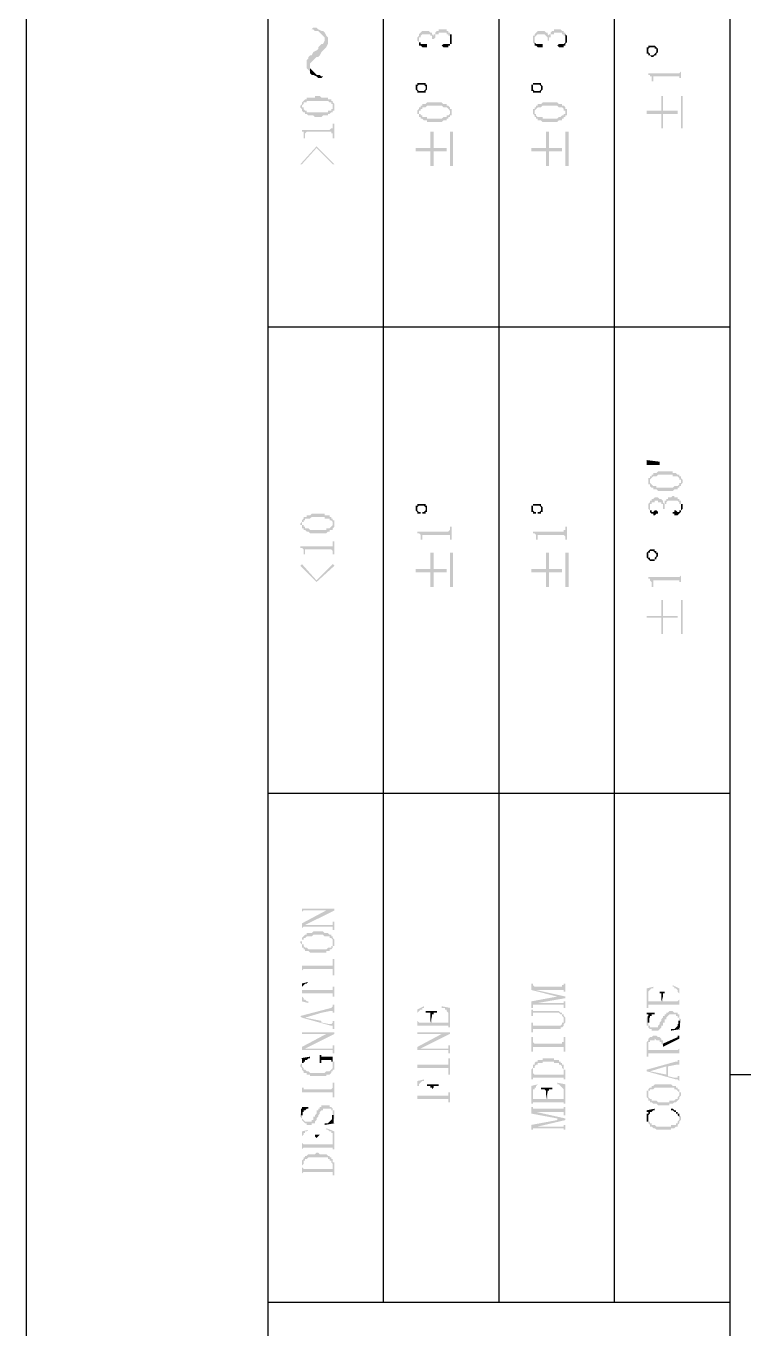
# Model space of a CAD drawing. Header units: millimetres. Extents: x 7018 to 13530, y 4187 to 5692.
# Drawn here: x 7018 to 7037.92, y 5168.21 to 5204.39 of the extents above; entities that cross this region are included whole.
import ezdxf

# ---------------------------------------------------------------- set-up
doc = ezdxf.new("R2010")
doc.units = ezdxf.units.MM

msp = doc.modelspace()

# ---------------------------------------------------------------- hatches: boundary and pattern name
at = {"transparency": 33554559}
for points in [[(7025.927, 5204.297), (7025.972, 5204.297), (7026.017, 5204.252), (7026.107, 5204.252), (7026.152, 5204.207), (7026.197, 5204.162), (7026.197, 5204.162), (7026.243, 5204.117), (7026.288, 5204.071), (7026.288, 5203.755), (7026.288, 5203.755), (7026.333, 5203.801), (7026.378, 5203.891), (7026.378, 5204.071), (7026.333, 5204.117), (7026.288, 5204.207), (7026.288, 5204.207), (7026.243, 5204.252), (7026.197, 5204.252), (7026.107, 5204.297), (7026.062, 5204.342), (7025.972, 5204.342)], [(7028.86, 5204.026), (7028.86, 5203.981), (7028.86, 5203.981), (7028.905, 5203.936), (7028.905, 5203.891), (7028.905, 5204.026), (7028.905, 5204.071), (7028.95, 5204.071), (7028.95, 5204.117), (7028.95, 5204.117), (7028.996, 5204.162), (7029.221, 5204.162), (7029.221, 5204.117), (7029.266, 5204.117), (7029.266, 5204.071), (7029.266, 5204.026), (7029.312, 5204.026), (7029.312, 5203.981), (7029.312, 5204.026), (7029.357, 5204.071), (7029.357, 5204.117), (7029.357, 5204.162), (7029.447, 5204.162), (7029.447, 5204.207), (7029.673, 5204.207), (7029.673, 5204.162), (7029.718, 5204.162), (7029.718, 5204.117), (7029.763, 5204.117), (7029.763, 5204.071), (7029.763, 5204.026), (7029.763, 5204.207), (7029.718, 5204.207), (7029.718, 5204.252), (7029.673, 5204.252), (7029.673, 5204.297), (7029.447, 5204.297), (7029.447, 5204.252), (7029.402, 5204.252), (7029.357, 5204.207), (7029.357, 5204.162), (7029.312, 5204.162), (7029.312, 5204.117), (7029.312, 5204.117), (7029.266, 5204.162), (7029.266, 5204.207), (7029.221, 5204.207), (7029.176, 5204.252), (7028.996, 5204.252), (7028.95, 5204.207), (7028.95, 5204.207), (7028.905, 5204.162), (7028.905, 5204.117), (7028.905, 5204.117), (7028.86, 5204.071), (7028.86, 5204.071)], [(7032.065, 5204.026), (7032.065, 5203.981), (7032.065, 5203.936), (7032.11, 5203.891), (7032.11, 5204.026), (7032.11, 5204.071), (7032.11, 5204.071), (7032.155, 5204.117), (7032.155, 5204.117), (7032.2, 5204.162), (7032.381, 5204.162), (7032.426, 5204.117), (7032.426, 5204.117), (7032.471, 5204.071), (7032.471, 5204.026), (7032.471, 5203.981), (7032.516, 5203.981), (7032.516, 5204.071), (7032.561, 5204.071), (7032.561, 5204.117), (7032.561, 5204.162), (7032.651, 5204.162), (7032.651, 5204.207), (7032.877, 5204.207), (7032.877, 5204.162), (7032.922, 5204.162), (7032.922, 5204.117), (7032.967, 5204.117), (7032.967, 5204.071), (7032.967, 5204.026), (7032.967, 5204.207), (7032.922, 5204.207), (7032.922, 5204.252), (7032.877, 5204.252), (7032.832, 5204.297), (7032.651, 5204.297), (7032.651, 5204.252), (7032.606, 5204.252), (7032.561, 5204.207), (7032.561, 5204.162), (7032.516, 5204.162), (7032.516, 5204.117), (7032.516, 5204.117), (7032.471, 5204.162), (7032.471, 5204.207), (7032.426, 5204.207), (7032.381, 5204.252), (7032.2, 5204.252), (7032.155, 5204.207), (7032.155, 5204.207), (7032.11, 5204.162), (7032.11, 5204.117), (7032.065, 5204.117), (7032.065, 5204.071), (7032.065, 5204.071)], [(7025.791, 5203.304), (7025.791, 5203.214), (7025.836, 5203.169), (7025.881, 5203.124), (7025.881, 5203.349), (7025.927, 5203.394), (7025.972, 5203.44), (7026.017, 5203.485), (7026.062, 5203.53), (7026.107, 5203.53), (7026.152, 5203.575), (7026.197, 5203.665), (7026.197, 5203.665), (7026.243, 5203.71), (7026.288, 5203.755), (7026.288, 5204.026), (7026.288, 5203.981), (7026.243, 5203.891), (7026.197, 5203.891), (7026.152, 5203.846), (7026.107, 5203.801), (7026.107, 5203.755), (7026.062, 5203.71), (7025.972, 5203.665), (7025.972, 5203.665), (7025.927, 5203.575), (7025.881, 5203.575), (7025.836, 5203.53), (7025.836, 5203.485), (7025.791, 5203.44), (7025.791, 5203.394)], [(7028.905, 5203.891), (7028.905, 5203.846), (7028.95, 5203.846), (7028.996, 5203.801), (7029.131, 5203.801), (7029.131, 5203.846), (7029.131, 5203.891), (7028.95, 5203.891), (7028.95, 5203.936), (7028.905, 5203.936), (7028.905, 5204.026)], [(7029.537, 5203.846), (7029.537, 5203.846), (7029.582, 5203.801), (7029.718, 5203.801), (7029.718, 5203.846), (7029.763, 5203.846), (7029.763, 5203.891), (7029.808, 5203.891), (7029.808, 5203.981), (7029.808, 5204.026), (7029.808, 5204.071), (7029.808, 5204.162), (7029.763, 5204.162), (7029.763, 5203.981), (7029.763, 5203.936), (7029.763, 5203.891), (7029.582, 5203.891)], [(7032.11, 5203.891), (7032.11, 5203.846), (7032.155, 5203.846), (7032.2, 5203.801), (7032.335, 5203.801), (7032.335, 5203.846), (7032.335, 5203.891), (7032.155, 5203.891), (7032.11, 5203.936), (7032.11, 5204.026)], [(7032.742, 5203.846), (7032.742, 5203.846), (7032.787, 5203.801), (7032.922, 5203.801), (7032.922, 5203.846), (7032.967, 5203.846), (7032.967, 5203.891), (7032.967, 5203.891), (7033.012, 5203.936), (7033.012, 5203.981), (7033.012, 5204.026), (7033.012, 5204.071), (7033.012, 5204.117), (7032.967, 5204.162), (7032.967, 5203.981), (7032.967, 5203.936), (7032.967, 5203.936), (7032.922, 5203.891), (7032.787, 5203.891)], [(7035.224, 5203.71), (7035.224, 5203.665), (7035.224, 5203.62), (7035.269, 5203.62), (7035.269, 5203.71), (7035.269, 5203.755), (7035.269, 5203.755), (7035.314, 5203.801), (7035.449, 5203.801), (7035.449, 5203.755), (7035.495, 5203.755), (7035.495, 5203.575), (7035.495, 5203.62), (7035.495, 5203.62), (7035.54, 5203.665), (7035.54, 5203.71), (7035.54, 5203.755), (7035.495, 5203.801), (7035.495, 5203.801), (7035.449, 5203.846), (7035.269, 5203.846), (7035.269, 5203.801), (7035.224, 5203.801), (7035.224, 5203.755), (7035.224, 5203.755)], [(7035.269, 5203.62), (7035.269, 5203.575), (7035.314, 5203.575), (7035.359, 5203.53), (7035.404, 5203.53), (7035.449, 5203.575), (7035.495, 5203.575), (7035.495, 5203.71), (7035.495, 5203.665), (7035.495, 5203.665), (7035.449, 5203.62), (7035.449, 5203.62), (7035.404, 5203.575), (7035.314, 5203.575), (7035.314, 5203.62), (7035.314, 5203.62), (7035.269, 5203.665), (7035.269, 5203.71), (7035.269, 5203.71)], [(7025.881, 5203.124), (7025.881, 5203.078), (7025.927, 5203.033), (7025.972, 5203.033), (7026.062, 5202.988), (7026.107, 5202.943), (7026.197, 5202.943), (7026.243, 5202.988), (7026.197, 5202.988), (7026.152, 5203.033), (7026.062, 5203.033), (7026.017, 5203.078), (7025.972, 5203.124), (7025.972, 5203.124), (7025.927, 5203.169), (7025.881, 5203.214), (7025.881, 5203.259)], [(7035.269, 5203.078), (7035.269, 5203.033), (7035.314, 5203.033), (7035.314, 5202.988), (7035.359, 5202.988), (7035.359, 5202.898), (7035.359, 5202.853), (7035.404, 5202.853), (7035.404, 5202.943), (7035.404, 5202.988), (7036.126, 5202.988), (7036.126, 5202.943), (7036.172, 5202.943), (7036.172, 5202.898), (7036.172, 5202.853), (7036.172, 5203.214), (7036.172, 5203.169), (7036.172, 5203.124), (7036.126, 5203.078), (7036.081, 5203.078)], [(7028.815, 5202.672), (7028.815, 5202.627), (7028.815, 5202.627), (7028.86, 5202.582), (7028.86, 5202.717), (7028.86, 5202.717), (7028.905, 5202.763), (7029.041, 5202.763), (7029.086, 5202.717), (7029.086, 5202.582), (7029.086, 5202.582), (7029.131, 5202.627), (7029.131, 5202.672), (7029.131, 5202.717), (7029.131, 5202.763), (7029.086, 5202.763), (7029.086, 5202.808), (7028.86, 5202.808), (7028.86, 5202.763), (7028.815, 5202.763), (7028.815, 5202.717), (7028.815, 5202.717)], [(7028.86, 5202.582), (7028.86, 5202.537), (7029.086, 5202.537), (7029.086, 5202.672), (7029.086, 5202.627), (7029.086, 5202.627), (7029.041, 5202.582), (7028.905, 5202.582), (7028.86, 5202.627), (7028.86, 5202.672), (7028.86, 5202.672)], [(7032.019, 5202.672), (7032.019, 5202.627), (7032.019, 5202.582), (7032.065, 5202.582), (7032.065, 5202.717), (7032.065, 5202.763), (7032.245, 5202.763), (7032.29, 5202.717), (7032.29, 5202.582), (7032.29, 5202.582), (7032.335, 5202.627), (7032.335, 5202.672), (7032.335, 5202.717), (7032.335, 5202.717), (7032.29, 5202.763), (7032.29, 5202.808), (7032.065, 5202.808), (7032.065, 5202.763), (7032.019, 5202.763), (7032.019, 5202.717), (7032.019, 5202.717)], [(7032.065, 5202.582), (7032.065, 5202.537), (7032.29, 5202.537), (7032.29, 5202.672), (7032.29, 5202.627), (7032.29, 5202.627), (7032.245, 5202.582), (7032.11, 5202.582), (7032.065, 5202.627), (7032.065, 5202.672), (7032.065, 5202.672)], [(7025.611, 5202.176), (7025.611, 5202.131), (7025.611, 5202.131), (7025.656, 5202.086), (7025.656, 5202.04), (7025.656, 5202.176), (7025.656, 5202.176), (7025.701, 5202.221), (7025.701, 5202.266), (7025.791, 5202.266), (7025.791, 5202.311), (7026.378, 5202.311), (7026.423, 5202.266), (7026.468, 5202.266), (7026.468, 5202.221), (7026.513, 5202.221), (7026.513, 5202.176), (7026.513, 5202.311), (7026.468, 5202.311), (7026.468, 5202.356), (7026.378, 5202.356), (7026.378, 5202.401), (7026.197, 5202.401), (7026.152, 5202.447), (7026.017, 5202.447), (7026.017, 5202.401), (7025.791, 5202.401), (7025.791, 5202.356), (7025.746, 5202.356), (7025.701, 5202.311), (7025.701, 5202.311), (7025.656, 5202.266), (7025.656, 5202.221), (7025.656, 5202.221)], [(7025.656, 5202.04), (7025.701, 5201.995), (7025.746, 5201.995), (7025.746, 5201.95), (7025.791, 5201.95), (7025.836, 5201.905), (7025.972, 5201.905), (7026.017, 5201.86), (7026.197, 5201.86), (7026.243, 5201.905), (7026.378, 5201.905), (7026.378, 5201.95), (7026.423, 5201.95), (7026.468, 5201.995), (7026.513, 5201.995), (7026.513, 5202.04), (7026.558, 5202.04), (7026.558, 5202.086), (7026.558, 5202.176), (7026.558, 5202.221), (7026.558, 5202.221), (7026.513, 5202.266), (7026.513, 5202.131), (7026.513, 5202.086), (7026.468, 5202.086), (7026.468, 5202.04), (7026.378, 5202.04), (7026.378, 5201.995), (7025.791, 5201.995), (7025.791, 5202.04), (7025.746, 5202.04), (7025.701, 5202.086), (7025.701, 5202.131), (7025.656, 5202.131), (7025.656, 5202.176)], [(7028.86, 5201.995), (7028.86, 5201.95), (7028.905, 5201.95), (7028.905, 5201.905), (7028.905, 5201.86), (7028.905, 5201.995), (7028.905, 5202.04), (7028.95, 5202.04), (7028.95, 5202.086), (7028.996, 5202.086), (7028.996, 5202.131), (7029.086, 5202.131), (7029.131, 5202.176), (7029.537, 5202.176), (7029.582, 5202.131), (7029.673, 5202.131), (7029.718, 5202.086), (7029.718, 5202.086), (7029.763, 5202.04), (7029.763, 5201.995), (7029.763, 5202.131), (7029.763, 5202.131), (7029.718, 5202.176), (7029.673, 5202.176), (7029.673, 5202.221), (7029.582, 5202.221), (7029.537, 5202.266), (7029.131, 5202.266), (7029.086, 5202.221), (7028.996, 5202.221), (7028.996, 5202.176), (7028.95, 5202.176), (7028.95, 5202.131), (7028.905, 5202.131), (7028.905, 5202.086), (7028.905, 5202.086), (7028.86, 5202.04), (7028.86, 5202.04)], [(7028.905, 5201.86), (7028.95, 5201.86), (7028.95, 5201.815), (7028.996, 5201.815), (7029.041, 5201.77), (7029.131, 5201.77), (7029.131, 5201.725), (7029.537, 5201.725), (7029.582, 5201.77), (7029.673, 5201.77), (7029.673, 5201.815), (7029.718, 5201.815), (7029.718, 5201.86), (7029.763, 5201.86), (7029.763, 5201.905), (7029.808, 5201.905), (7029.808, 5201.95), (7029.808, 5201.995), (7029.808, 5202.04), (7029.808, 5202.086), (7029.763, 5202.086), (7029.763, 5202.131), (7029.763, 5201.995), (7029.763, 5201.95), (7029.763, 5201.95), (7029.718, 5201.905), (7029.673, 5201.905), (7029.673, 5201.86), (7029.582, 5201.86), (7029.537, 5201.815), (7029.131, 5201.815), (7029.131, 5201.86), (7028.996, 5201.86), (7028.996, 5201.905), (7028.95, 5201.905), (7028.95, 5201.95), (7028.905, 5201.95), (7028.905, 5201.995), (7028.905, 5201.995)], [(7032.065, 5201.995), (7032.065, 5201.95), (7032.065, 5201.95), (7032.11, 5201.905), (7032.11, 5201.86), (7032.11, 5201.995), (7032.11, 5202.04), (7032.11, 5202.04), (7032.155, 5202.086), (7032.155, 5202.086), (7032.2, 5202.131), (7032.29, 5202.131), (7032.335, 5202.176), (7032.742, 5202.176), (7032.787, 5202.131), (7032.877, 5202.131), (7032.922, 5202.086), (7032.922, 5202.04), (7032.967, 5202.04), (7032.967, 5201.995), (7032.967, 5202.131), (7032.967, 5202.131), (7032.922, 5202.176), (7032.877, 5202.176), (7032.877, 5202.221), (7032.787, 5202.221), (7032.742, 5202.266), (7032.335, 5202.266), (7032.29, 5202.221), (7032.2, 5202.221), (7032.2, 5202.176), (7032.155, 5202.176), (7032.155, 5202.131), (7032.11, 5202.131), (7032.11, 5202.086), (7032.065, 5202.086), (7032.065, 5202.04), (7032.065, 5202.04)], [(7032.11, 5201.86), (7032.155, 5201.86), (7032.155, 5201.815), (7032.2, 5201.815), (7032.2, 5201.77), (7032.29, 5201.77), (7032.335, 5201.725), (7032.742, 5201.725), (7032.787, 5201.77), (7032.877, 5201.77), (7032.877, 5201.815), (7032.922, 5201.815), (7032.922, 5201.86), (7032.967, 5201.86), (7032.967, 5201.905), (7033.012, 5201.905), (7033.012, 5201.95), (7033.012, 5201.995), (7033.012, 5202.04), (7033.012, 5202.086), (7032.967, 5202.086), (7032.967, 5202.131), (7032.967, 5201.995), (7032.967, 5201.95), (7032.922, 5201.95), (7032.922, 5201.905), (7032.877, 5201.905), (7032.832, 5201.86), (7032.787, 5201.86), (7032.742, 5201.815), (7032.335, 5201.815), (7032.335, 5201.86), (7032.2, 5201.86), (7032.155, 5201.905), (7032.155, 5201.95), (7032.11, 5201.95), (7032.11, 5201.995), (7032.11, 5201.995)], [(7035.224, 5202.04), (7035.224, 5201.95), (7035.63, 5201.95), (7035.63, 5201.544), (7035.675, 5201.544), (7035.675, 5201.95), (7036.081, 5201.95), (7036.081, 5202.04), (7035.675, 5202.04), (7035.675, 5202.447), (7035.63, 5202.447), (7035.63, 5202.04)], [(7036.217, 5201.544), (7036.217, 5202.447), (7036.172, 5202.447), (7036.172, 5201.544)], [(7025.611, 5201.499), (7025.656, 5201.499), (7025.656, 5201.454), (7025.701, 5201.454), (7025.701, 5201.409), (7025.701, 5201.273), (7025.746, 5201.273), (7025.746, 5201.409), (7025.746, 5201.409), (7025.791, 5201.454), (7026.468, 5201.454), (7026.468, 5201.409), (7026.513, 5201.409), (7026.513, 5201.273), (7026.558, 5201.273), (7026.558, 5201.679), (7026.513, 5201.679), (7026.513, 5201.589), (7026.513, 5201.544), (7026.468, 5201.544), (7026.423, 5201.499)], [(7028.815, 5201.002), (7028.815, 5200.912), (7029.221, 5200.912), (7029.221, 5200.506), (7029.312, 5200.506), (7029.312, 5200.912), (7029.673, 5200.912), (7029.673, 5201.002), (7029.312, 5201.002), (7029.312, 5201.454), (7029.221, 5201.454), (7029.221, 5201.002)], [(7029.853, 5200.506), (7029.853, 5201.454), (7029.763, 5201.454), (7029.763, 5200.506)], [(7032.019, 5201.002), (7032.019, 5200.912), (7032.426, 5200.912), (7032.426, 5200.506), (7032.516, 5200.506), (7032.516, 5200.912), (7032.877, 5200.912), (7032.877, 5201.002), (7032.516, 5201.002), (7032.516, 5201.454), (7032.426, 5201.454), (7032.426, 5201.002)], [(7033.057, 5200.506), (7033.057, 5201.454), (7032.967, 5201.454), (7032.967, 5200.506)], [(7025.611, 5200.551), (7025.656, 5200.551), (7026.062, 5201.002), (7026.513, 5200.551), (7026.558, 5200.551), (7026.062, 5201.048)], [(7035.224, 5192.337), (7035.585, 5192.292), (7035.585, 5192.202), (7035.224, 5192.202)], [(7035.269, 5191.75), (7035.269, 5191.705), (7035.269, 5191.66), (7035.314, 5191.66), (7035.314, 5191.615), (7035.314, 5191.75), (7035.314, 5191.795), (7035.314, 5191.795), (7035.359, 5191.841), (7035.359, 5191.841), (7035.404, 5191.886), (7035.495, 5191.886), (7035.54, 5191.931), (7035.946, 5191.931), (7035.946, 5191.886), (7036.081, 5191.886), (7036.126, 5191.841), (7036.126, 5191.795), (7036.172, 5191.795), (7036.172, 5191.75), (7036.172, 5191.886), (7036.126, 5191.886), (7036.126, 5191.931), (7036.081, 5191.931), (7036.036, 5191.976), (7035.946, 5191.976), (7035.946, 5192.021), (7035.54, 5192.021), (7035.495, 5191.976), (7035.404, 5191.976), (7035.404, 5191.931), (7035.359, 5191.931), (7035.359, 5191.886), (7035.314, 5191.886), (7035.314, 5191.841), (7035.269, 5191.841), (7035.269, 5191.795), (7035.269, 5191.795)], [(7035.314, 5191.615), (7035.314, 5191.615), (7035.359, 5191.57), (7035.404, 5191.57), (7035.404, 5191.525), (7035.495, 5191.525), (7035.54, 5191.48), (7035.946, 5191.48), (7035.991, 5191.525), (7036.081, 5191.525), (7036.081, 5191.57), (7036.126, 5191.57), (7036.126, 5191.615), (7036.172, 5191.615), (7036.172, 5191.66), (7036.172, 5191.66), (7036.217, 5191.705), (7036.217, 5191.75), (7036.217, 5191.795), (7036.217, 5191.795), (7036.172, 5191.841), (7036.172, 5191.886), (7036.172, 5191.75), (7036.172, 5191.705), (7036.126, 5191.705), (7036.126, 5191.66), (7036.126, 5191.66), (7036.081, 5191.615), (7035.991, 5191.615), (7035.946, 5191.57), (7035.495, 5191.57), (7035.495, 5191.615), (7035.404, 5191.615), (7035.359, 5191.66), (7035.359, 5191.66), (7035.314, 5191.705), (7035.314, 5191.75), (7035.314, 5191.75)], [(7035.269, 5191.073), (7035.269, 5191.028), (7035.269, 5190.983), (7035.269, 5190.983), (7035.314, 5190.938), (7035.314, 5191.028), (7035.314, 5191.073), (7035.314, 5191.118), (7035.359, 5191.118), (7035.359, 5191.164), (7035.449, 5191.164), (7035.449, 5191.209), (7035.54, 5191.209), (7035.54, 5191.164), (7035.63, 5191.164), (7035.63, 5191.118), (7035.675, 5191.118), (7035.675, 5191.028), (7035.675, 5190.983), (7035.72, 5190.983), (7035.72, 5191.028), (7035.72, 5191.118), (7035.765, 5191.118), (7035.765, 5191.164), (7035.765, 5191.164), (7035.811, 5191.209), (7036.081, 5191.209), (7036.126, 5191.164), (7036.126, 5191.118), (7036.172, 5191.118), (7036.172, 5191.073), (7036.172, 5191.028), (7036.172, 5191.209), (7036.126, 5191.209), (7036.126, 5191.254), (7036.081, 5191.254), (7036.081, 5191.299), (7035.991, 5191.299), (7035.991, 5191.344), (7035.946, 5191.344), (7035.901, 5191.299), (7035.811, 5191.299), (7035.811, 5191.254), (7035.765, 5191.254), (7035.765, 5191.209), (7035.72, 5191.209), (7035.72, 5191.164), (7035.72, 5191.118), (7035.675, 5191.164), (7035.675, 5191.209), (7035.675, 5191.209), (7035.63, 5191.254), (7035.585, 5191.254), (7035.54, 5191.299), (7035.449, 5191.299), (7035.404, 5191.254), (7035.359, 5191.254), (7035.359, 5191.209), (7035.314, 5191.209), (7035.314, 5191.164), (7035.314, 5191.164), (7035.269, 5191.118)], [(7028.815, 5190.983), (7028.815, 5190.938), (7028.815, 5190.938), (7028.86, 5190.893), (7028.86, 5191.028), (7028.86, 5191.028), (7028.905, 5191.073), (7029.041, 5191.073), (7029.086, 5191.028), (7029.086, 5190.893), (7029.131, 5190.893), (7029.131, 5190.983), (7029.131, 5191.028), (7029.131, 5191.073), (7029.086, 5191.073), (7029.086, 5191.118), (7028.86, 5191.118), (7028.86, 5191.073), (7028.815, 5191.073), (7028.815, 5191.028), (7028.815, 5191.028)], [(7028.86, 5190.893), (7028.86, 5190.848), (7029.086, 5190.848), (7029.086, 5190.983), (7029.086, 5190.938), (7029.086, 5190.938), (7029.041, 5190.893), (7028.996, 5190.893), (7028.996, 5190.848), (7028.95, 5190.848), (7028.95, 5190.893), (7028.905, 5190.893), (7028.86, 5190.938), (7028.86, 5190.983), (7028.86, 5190.983)], [(7032.019, 5190.983), (7032.019, 5190.938), (7032.019, 5190.893), (7032.065, 5190.893), (7032.065, 5191.028), (7032.065, 5191.073), (7032.245, 5191.073), (7032.29, 5191.028), (7032.29, 5190.893), (7032.335, 5190.893), (7032.335, 5190.983), (7032.335, 5191.028), (7032.335, 5191.028), (7032.29, 5191.073), (7032.29, 5191.118), (7032.065, 5191.118), (7032.065, 5191.073), (7032.019, 5191.073), (7032.019, 5191.028), (7032.019, 5191.028)], [(7032.065, 5190.893), (7032.065, 5190.848), (7032.29, 5190.848), (7032.29, 5190.983), (7032.29, 5190.938), (7032.29, 5190.938), (7032.245, 5190.893), (7032.2, 5190.893), (7032.2, 5190.848), (7032.155, 5190.848), (7032.155, 5190.893), (7032.11, 5190.893), (7032.065, 5190.938), (7032.065, 5190.983), (7032.065, 5190.983)], [(7035.314, 5190.938), (7035.314, 5190.893), (7035.314, 5190.893), (7035.359, 5190.848), (7035.404, 5190.848), (7035.404, 5190.803), (7035.449, 5190.803), (7035.495, 5190.848), (7035.54, 5190.848), (7035.54, 5190.893), (7035.54, 5190.893), (7035.495, 5190.938), (7035.449, 5190.938), (7035.404, 5190.893), (7035.359, 5190.893), (7035.359, 5190.938), (7035.314, 5190.938), (7035.314, 5190.983), (7035.314, 5191.028)], [(7035.946, 5190.848), (7035.991, 5190.848), (7035.991, 5190.803), (7036.081, 5190.803), (7036.126, 5190.848), (7036.126, 5190.848), (7036.172, 5190.893), (7036.172, 5190.938), (7036.172, 5190.938), (7036.217, 5190.983), (7036.217, 5191.028), (7036.217, 5191.073), (7036.217, 5191.118), (7036.172, 5191.118), (7036.172, 5191.209), (7036.172, 5191.028), (7036.172, 5190.983), (7036.172, 5190.938), (7036.126, 5190.938), (7036.126, 5190.893), (7036.081, 5190.893), (7036.036, 5190.938), (7035.991, 5190.938), (7035.991, 5190.893), (7035.946, 5190.893)], [(7025.611, 5190.577), (7025.611, 5190.532), (7025.656, 5190.532), (7025.656, 5190.487), (7025.656, 5190.441), (7025.656, 5190.577), (7025.656, 5190.622), (7025.701, 5190.622), (7025.701, 5190.667), (7025.746, 5190.667), (7025.746, 5190.712), (7025.881, 5190.712), (7025.927, 5190.757), (7026.288, 5190.757), (7026.288, 5190.712), (7026.423, 5190.712), (7026.423, 5190.667), (7026.468, 5190.667), (7026.513, 5190.622), (7026.513, 5190.577), (7026.513, 5190.712), (7026.468, 5190.712), (7026.468, 5190.757), (7026.423, 5190.757), (7026.423, 5190.803), (7026.288, 5190.803), (7026.288, 5190.848), (7025.927, 5190.848), (7025.881, 5190.803), (7025.791, 5190.803), (7025.791, 5190.757), (7025.701, 5190.757), (7025.701, 5190.712), (7025.701, 5190.712), (7025.656, 5190.667), (7025.656, 5190.622), (7025.656, 5190.622)], [(7025.656, 5190.441), (7025.701, 5190.441), (7025.701, 5190.396), (7025.746, 5190.396), (7025.791, 5190.351), (7025.836, 5190.351), (7025.881, 5190.306), (7026.333, 5190.306), (7026.378, 5190.351), (7026.423, 5190.351), (7026.423, 5190.396), (7026.513, 5190.396), (7026.513, 5190.441), (7026.513, 5190.441), (7026.558, 5190.487), (7026.558, 5190.532), (7026.558, 5190.577), (7026.558, 5190.622), (7026.558, 5190.667), (7026.513, 5190.667), (7026.513, 5190.712), (7026.513, 5190.532), (7026.513, 5190.532), (7026.468, 5190.487), (7026.468, 5190.487), (7026.423, 5190.441), (7026.333, 5190.441), (7026.333, 5190.396), (7025.881, 5190.396), (7025.836, 5190.441), (7025.746, 5190.441), (7025.746, 5190.487), (7025.701, 5190.487), (7025.701, 5190.532), (7025.656, 5190.532), (7025.656, 5190.577)], [(7028.86, 5190.351), (7028.86, 5190.306), (7028.905, 5190.306), (7028.95, 5190.261), (7028.95, 5190.216), (7028.95, 5190.126), (7028.996, 5190.126), (7028.996, 5190.216), (7028.996, 5190.261), (7029.763, 5190.261), (7029.763, 5190.216), (7029.763, 5190.126), (7029.808, 5190.126), (7029.808, 5190.487), (7029.763, 5190.487), (7029.763, 5190.441), (7029.763, 5190.396), (7029.763, 5190.396), (7029.718, 5190.351), (7029.673, 5190.351)], [(7032.065, 5190.351), (7032.065, 5190.306), (7032.11, 5190.306), (7032.155, 5190.261), (7032.155, 5190.216), (7032.155, 5190.126), (7032.2, 5190.126), (7032.2, 5190.216), (7032.2, 5190.261), (7032.922, 5190.261), (7032.967, 5190.216), (7032.967, 5190.126), (7033.012, 5190.126), (7033.012, 5190.487), (7032.967, 5190.487), (7032.967, 5190.441), (7032.967, 5190.396), (7032.922, 5190.396), (7032.922, 5190.351), (7032.877, 5190.351)], [(7025.611, 5189.945), (7025.611, 5189.9), (7025.656, 5189.9), (7025.701, 5189.855), (7025.701, 5189.764), (7025.701, 5189.719), (7025.746, 5189.719), (7025.746, 5189.81), (7025.746, 5189.855), (7026.468, 5189.855), (7026.513, 5189.81), (7026.513, 5189.764), (7026.513, 5189.719), (7026.558, 5189.719), (7026.558, 5190.08), (7026.513, 5190.08), (7026.513, 5189.99), (7026.513, 5189.945), (7026.423, 5189.945)], [(7035.224, 5189.719), (7035.224, 5189.674), (7035.224, 5189.629), (7035.224, 5189.629), (7035.269, 5189.584), (7035.269, 5189.764), (7035.314, 5189.764), (7035.314, 5189.81), (7035.404, 5189.81), (7035.449, 5189.764), (7035.449, 5189.764), (7035.495, 5189.719), (7035.495, 5189.584), (7035.495, 5189.629), (7035.495, 5189.629), (7035.54, 5189.674), (7035.54, 5189.719), (7035.54, 5189.764), (7035.495, 5189.764), (7035.495, 5189.81), (7035.449, 5189.81), (7035.449, 5189.855), (7035.314, 5189.855), (7035.269, 5189.81), (7035.269, 5189.81), (7035.224, 5189.764)], [(7025.611, 5189.403), (7026.062, 5188.952), (7026.558, 5189.403), (7026.513, 5189.449), (7026.062, 5188.997), (7025.656, 5189.449)], [(7028.815, 5189.313), (7028.815, 5189.223), (7029.221, 5189.223), (7029.221, 5188.817), (7029.312, 5188.817), (7029.312, 5189.223), (7029.673, 5189.223), (7029.673, 5189.313), (7029.312, 5189.313), (7029.312, 5189.764), (7029.221, 5189.764), (7029.221, 5189.313)], [(7029.853, 5188.817), (7029.853, 5189.764), (7029.763, 5189.764), (7029.763, 5188.817)], [(7032.019, 5189.313), (7032.019, 5189.223), (7032.426, 5189.223), (7032.426, 5188.817), (7032.516, 5188.817), (7032.516, 5189.223), (7032.877, 5189.223), (7032.877, 5189.313), (7032.516, 5189.313), (7032.516, 5189.764), (7032.426, 5189.764), (7032.426, 5189.313)], [(7033.057, 5188.817), (7033.057, 5189.764), (7032.967, 5189.764), (7032.967, 5188.817)], [(7035.269, 5189.584), (7035.269, 5189.584), (7035.314, 5189.539), (7035.449, 5189.539), (7035.449, 5189.584), (7035.495, 5189.584), (7035.495, 5189.719), (7035.495, 5189.674), (7035.495, 5189.674), (7035.449, 5189.629), (7035.449, 5189.584), (7035.314, 5189.584), (7035.314, 5189.629), (7035.269, 5189.629), (7035.269, 5189.674), (7035.269, 5189.674)], [(7035.269, 5189.088), (7035.269, 5189.042), (7035.314, 5189.042), (7035.314, 5188.997), (7035.314, 5188.997), (7035.359, 5188.952), (7035.359, 5188.817), (7035.404, 5188.817), (7035.404, 5188.952), (7035.404, 5188.997), (7036.126, 5188.997), (7036.126, 5188.952), (7036.172, 5188.952), (7036.172, 5188.817), (7036.172, 5189.223), (7036.172, 5189.133), (7036.172, 5189.133), (7036.126, 5189.088), (7036.081, 5189.088)], [(7035.224, 5188.004), (7035.224, 5187.959), (7035.63, 5187.959), (7035.63, 5187.508), (7035.675, 5187.508), (7035.675, 5187.959), (7036.081, 5187.959), (7036.081, 5188.004), (7035.675, 5188.004), (7035.675, 5188.456), (7035.63, 5188.456), (7035.63, 5188.004)], [(7036.217, 5187.508), (7036.217, 5188.456), (7036.172, 5188.456), (7036.172, 5187.508)], [(7025.656, 5179.971), (7025.656, 5179.745), (7025.656, 5179.79), (7025.656, 5179.79), (7025.701, 5179.835), (7026.558, 5179.835), (7026.558, 5179.881), (7025.656, 5179.881)], [(7025.656, 5179.474), (7025.656, 5179.294), (7025.656, 5179.339), (7025.656, 5179.339), (7025.701, 5179.384), (7025.701, 5179.384), (7025.746, 5179.429), (7026.558, 5179.835), (7026.333, 5179.835)], [(7025.701, 5179.384), (7026.513, 5179.384), (7026.513, 5179.339), (7026.513, 5179.294), (7026.558, 5179.294), (7026.558, 5179.519), (7026.513, 5179.519), (7026.513, 5179.429), (7025.746, 5179.429)], [(7025.611, 5178.933), (7025.611, 5178.933), (7025.656, 5178.888), (7025.656, 5178.843), (7025.656, 5178.797), (7025.701, 5178.797), (7025.701, 5178.752), (7025.746, 5178.752), (7025.746, 5178.707), (7025.836, 5178.707), (7025.881, 5178.662), (7026.333, 5178.662), (7026.333, 5178.707), (7026.423, 5178.707), (7026.423, 5178.752), (7026.468, 5178.752), (7026.513, 5178.797), (7026.513, 5178.843), (7026.558, 5178.843), (7026.558, 5178.888), (7026.558, 5178.933), (7026.558, 5178.978), (7026.558, 5179.023), (7026.558, 5179.023), (7026.513, 5179.068), (7026.513, 5178.933), (7026.513, 5178.888), (7026.513, 5178.843), (7026.468, 5178.843), (7026.468, 5178.797), (7026.378, 5178.797), (7026.333, 5178.752), (7025.836, 5178.752), (7025.791, 5178.797), (7025.746, 5178.797), (7025.701, 5178.843), (7025.701, 5178.888), (7025.656, 5178.888), (7025.656, 5178.933), (7025.656, 5179.068), (7025.656, 5179.023), (7025.656, 5178.978), (7025.611, 5178.978)], [(7025.656, 5179.068), (7025.656, 5178.933), (7025.656, 5178.978), (7025.656, 5179.023), (7025.701, 5179.023), (7025.701, 5179.068), (7025.746, 5179.068), (7025.791, 5179.113), (7025.927, 5179.113), (7025.972, 5179.158), (7026.243, 5179.158), (7026.288, 5179.113), (7026.423, 5179.113), (7026.423, 5179.068), (7026.468, 5179.068), (7026.513, 5179.023), (7026.513, 5178.978), (7026.513, 5178.933), (7026.513, 5179.068), (7026.513, 5179.113), (7026.468, 5179.113), (7026.468, 5179.158), (7026.423, 5179.158), (7026.378, 5179.204), (7026.288, 5179.204), (7026.243, 5179.249), (7025.972, 5179.249), (7025.927, 5179.204), (7025.791, 5179.204), (7025.791, 5179.158), (7025.746, 5179.158), (7025.701, 5179.113), (7025.701, 5179.113)], [(7025.656, 5178.481), (7025.656, 5178.03), (7025.656, 5178.166), (7025.656, 5178.166), (7025.701, 5178.211), (7026.513, 5178.211), (7026.513, 5178.03), (7026.558, 5178.03), (7026.558, 5178.481), (7026.513, 5178.481), (7026.513, 5178.346), (7026.513, 5178.301), (7025.656, 5178.301)], [(7025.656, 5177.804), (7025.656, 5177.669), (7025.656, 5177.714), (7025.701, 5177.759), (7025.701, 5177.759), (7025.746, 5177.804), (7025.791, 5177.804), (7025.836, 5177.85), (7025.836, 5177.85)], [(7025.656, 5177.804), (7025.656, 5177.308), (7025.836, 5177.263), (7025.836, 5177.308), (7025.791, 5177.308), (7025.746, 5177.353), (7025.701, 5177.353), (7025.701, 5177.398), (7025.701, 5177.398), (7025.656, 5177.443), (7025.656, 5177.669)], [(7025.656, 5177.669), (7025.656, 5177.489), (7025.656, 5177.534), (7026.513, 5177.534), (7026.513, 5177.489), (7026.513, 5177.443), (7026.558, 5177.443), (7026.558, 5177.714), (7026.513, 5177.714), (7026.513, 5177.669), (7026.513, 5177.624), (7025.656, 5177.624)], [(7032.019, 5177.804), (7032.019, 5177.624), (7032.742, 5177.443), (7032.742, 5177.443), (7032.967, 5177.398), (7032.967, 5177.443), (7032.155, 5177.624), (7032.155, 5177.624), (7032.11, 5177.714), (7032.11, 5177.714), (7032.065, 5177.759), (7032.065, 5177.804), (7032.065, 5177.804)], [(7032.11, 5177.714), (7032.155, 5177.624), (7032.922, 5177.624), (7032.922, 5177.579), (7032.967, 5177.579), (7032.967, 5177.804), (7032.922, 5177.804), (7032.922, 5177.759), (7032.877, 5177.759), (7032.877, 5177.714)], [(7035.224, 5177.669), (7035.224, 5177.127), (7035.269, 5177.127), (7035.269, 5177.534), (7035.269, 5177.579), (7035.269, 5177.579), (7035.314, 5177.624), (7035.314, 5177.624), (7035.359, 5177.669), (7035.404, 5177.669), (7035.404, 5177.714), (7035.404, 5177.714)], [(7035.495, 5177.579), (7035.585, 5177.579), (7035.585, 5177.534), (7035.63, 5177.534), (7035.63, 5177.308), (7035.675, 5177.443), (7035.675, 5177.489), (7035.675, 5177.534), (7035.72, 5177.534), (7035.72, 5177.579), (7035.811, 5177.579)], [(7035.946, 5177.714), (7035.991, 5177.714), (7035.991, 5177.669), (7036.036, 5177.669), (7036.081, 5177.624), (7036.081, 5177.579), (7036.081, 5177.579), (7036.126, 5177.534), (7036.126, 5177.127), (7036.126, 5177.669), (7035.946, 5177.759)], [(7025.611, 5176.902), (7025.656, 5176.857), (7025.746, 5176.857), (7026.197, 5176.992), (7026.197, 5176.766), (7026.197, 5176.992), (7026.423, 5177.037), (7026.513, 5177.037), (7026.513, 5176.992), (7026.558, 5176.992), (7026.558, 5177.218), (7026.513, 5177.218), (7026.513, 5177.173), (7026.513, 5177.173), (7026.468, 5177.127), (7026.468, 5177.127)], [(7028.86, 5177.082), (7028.86, 5176.586), (7028.86, 5176.947), (7028.86, 5176.992), (7028.905, 5177.037), (7028.905, 5177.037), (7028.95, 5177.082), (7028.996, 5177.082), (7028.996, 5177.127), (7029.041, 5177.127), (7029.041, 5177.173)], [(7029.537, 5177.127), (7029.627, 5177.127), (7029.627, 5177.082), (7029.673, 5177.082), (7029.673, 5177.037), (7029.673, 5177.037), (7029.718, 5176.992), (7029.718, 5176.586), (7029.763, 5176.586), (7029.763, 5177.127), (7029.537, 5177.173)], [(7032.019, 5177.308), (7032.019, 5177.127), (7032.065, 5177.127), (7032.065, 5177.173), (7032.065, 5177.218), (7032.11, 5177.218), (7032.2, 5177.263), (7032.967, 5177.398), (7032.742, 5177.443)], [(7032.11, 5177.218), (7032.922, 5177.218), (7032.922, 5177.173), (7032.922, 5177.127), (7032.967, 5177.127), (7032.967, 5177.308), (7032.922, 5177.308), (7032.922, 5177.263), (7032.2, 5177.263)], [(7035.269, 5177.173), (7035.269, 5177.218), (7036.126, 5177.218), (7036.126, 5177.173), (7036.126, 5177.353), (7036.126, 5177.353), (7036.081, 5177.308), (7035.675, 5177.308), (7035.675, 5177.443), (7035.63, 5177.308), (7035.269, 5177.308), (7035.269, 5177.489)], [(7025.656, 5176.857), (7026.468, 5176.631), (7026.513, 5176.631), (7026.513, 5176.586), (7026.513, 5176.541), (7026.558, 5176.541), (7026.558, 5176.766), (7026.513, 5176.766), (7026.513, 5176.721), (7026.513, 5176.721), (7026.468, 5176.676), (7026.423, 5176.676), (7026.197, 5176.721), (7026.197, 5176.992), (7026.197, 5176.766), (7025.746, 5176.857), (7025.746, 5176.857)], [(7028.86, 5176.586), (7028.86, 5176.631), (7029.718, 5176.631), (7029.718, 5176.586), (7029.718, 5176.766), (7029.718, 5176.721), (7029.266, 5176.721), (7029.266, 5176.902), (7029.221, 5176.721), (7028.905, 5176.721), (7028.86, 5176.766), (7028.86, 5176.947)], [(7029.086, 5177.037), (7029.086, 5176.992), (7029.221, 5176.992), (7029.221, 5176.947), (7029.221, 5176.902), (7029.221, 5176.721), (7029.266, 5176.902), (7029.266, 5176.947), (7029.312, 5176.947), (7029.312, 5176.992), (7029.402, 5176.992), (7029.402, 5177.037)], [(7032.019, 5177.082), (7032.019, 5176.902), (7032.065, 5176.902), (7032.065, 5176.947), (7032.065, 5176.992), (7032.787, 5176.992), (7032.832, 5176.947), (7032.877, 5176.947), (7032.877, 5176.902), (7032.877, 5176.902), (7032.922, 5176.857), (7032.922, 5176.812), (7032.922, 5176.947), (7032.877, 5176.947), (7032.877, 5176.992), (7032.832, 5176.992), (7032.787, 5177.037), (7032.065, 5177.037), (7032.065, 5177.082), (7032.065, 5177.082)], [(7032.019, 5176.721), (7032.019, 5176.45), (7032.065, 5176.45), (7032.065, 5176.496), (7032.065, 5176.541), (7032.832, 5176.541), (7032.832, 5176.586), (7032.877, 5176.586), (7032.922, 5176.631), (7032.922, 5176.676), (7032.922, 5176.676), (7032.967, 5176.721), (7032.967, 5176.766), (7032.967, 5176.812), (7032.967, 5176.857), (7032.922, 5176.902), (7032.922, 5176.766), (7032.922, 5176.721), (7032.877, 5176.721), (7032.877, 5176.676), (7032.877, 5176.676), (7032.832, 5176.631), (7032.065, 5176.631), (7032.065, 5176.721)], [(7035.224, 5176.766), (7035.224, 5176.676), (7035.224, 5176.631), (7035.269, 5176.631), (7035.269, 5176.586), (7035.269, 5176.586), (7035.314, 5176.541), (7035.359, 5176.541), (7035.359, 5176.496), (7035.54, 5176.496), (7035.585, 5176.541), (7035.585, 5176.541), (7035.63, 5176.586), (7035.63, 5176.631), (7035.675, 5176.631), (7035.675, 5176.721), (7035.72, 5176.721), (7035.72, 5176.812), (7035.765, 5176.812), (7035.765, 5176.857), (7035.765, 5176.857), (7035.811, 5176.902), (7035.811, 5176.902), (7035.856, 5176.947), (7036.036, 5176.947), (7036.036, 5176.902), (7036.081, 5176.902), (7036.081, 5176.857), (7036.126, 5176.857), (7036.126, 5176.812), (7036.126, 5176.631), (7036.126, 5176.676), (7036.126, 5176.676), (7036.172, 5176.721), (7036.172, 5176.766), (7036.172, 5176.812), (7036.172, 5176.812), (7036.126, 5176.857), (7036.126, 5176.902), (7036.126, 5176.947), (7036.081, 5176.947), (7036.081, 5176.992), (7035.991, 5176.992), (7035.946, 5177.037), (7035.856, 5177.037), (7035.811, 5176.992), (7035.765, 5176.992), (7035.765, 5176.947), (7035.72, 5176.947), (7035.72, 5176.902), (7035.675, 5176.902), (7035.675, 5176.857), (7035.675, 5176.857), (7035.63, 5176.812), (7035.63, 5176.766), (7035.63, 5176.766), (7035.585, 5176.721), (7035.585, 5176.676), (7035.585, 5176.676), (7035.54, 5176.631), (7035.54, 5176.586), (7035.314, 5176.586), (7035.314, 5176.631), (7035.269, 5176.631), (7035.269, 5176.676), (7035.269, 5176.721), (7035.269, 5176.902), (7035.224, 5176.857), (7035.224, 5176.812)], [(7035.224, 5176.992), (7035.224, 5176.947), (7035.269, 5176.947), (7035.269, 5176.812), (7035.269, 5176.857), (7035.314, 5176.857), (7035.314, 5176.902), (7035.359, 5176.902), (7035.359, 5176.947), (7035.449, 5176.947), (7035.449, 5176.992)], [(7025.656, 5176.541), (7025.656, 5176.315), (7025.656, 5176.405), (7026.558, 5176.405), (7026.558, 5176.45), (7025.656, 5176.45)], [(7028.86, 5176.541), (7028.86, 5176.315), (7028.86, 5176.36), (7028.86, 5176.405), (7029.763, 5176.405), (7029.763, 5176.45), (7028.86, 5176.45)], [(7035.901, 5176.496), (7035.901, 5176.496), (7036.172, 5176.541), (7036.126, 5176.541), (7036.126, 5176.586), (7036.126, 5176.721), (7036.126, 5176.676), (7036.081, 5176.676), (7036.081, 5176.631), (7036.081, 5176.631), (7036.036, 5176.586), (7036.036, 5176.586), (7035.991, 5176.541), (7035.901, 5176.541)], [(7025.656, 5176.044), (7025.656, 5175.864), (7025.656, 5175.954), (7025.701, 5175.954), (7025.746, 5175.999), (7026.558, 5176.405), (7026.333, 5176.405)], [(7025.701, 5175.954), (7026.513, 5175.954), (7026.513, 5175.864), (7026.558, 5175.864), (7026.558, 5176.089), (7026.513, 5176.089), (7026.513, 5176.044), (7026.513, 5175.999), (7025.746, 5175.999)], [(7028.86, 5176.044), (7028.86, 5175.864), (7028.86, 5175.909), (7028.86, 5175.954), (7028.905, 5175.954), (7028.95, 5175.999), (7029.763, 5176.405), (7029.537, 5176.405)], [(7028.905, 5175.954), (7029.718, 5175.954), (7029.718, 5175.864), (7029.763, 5175.864), (7029.763, 5176.089), (7029.718, 5176.089), (7029.718, 5176.044), (7029.718, 5175.999), (7028.95, 5175.999)], [(7032.019, 5176.315), (7032.019, 5175.909), (7032.065, 5175.909), (7032.065, 5176.044), (7032.922, 5176.044), (7032.922, 5175.909), (7032.967, 5175.909), (7032.967, 5176.315), (7032.922, 5176.315), (7032.922, 5176.18), (7032.877, 5176.18), (7032.877, 5176.135), (7032.11, 5176.135), (7032.065, 5176.18), (7032.065, 5176.315)], [(7035.224, 5176.089), (7035.224, 5175.774), (7035.269, 5175.774), (7035.269, 5176.089), (7035.269, 5176.18), (7035.314, 5176.18), (7035.314, 5176.225), (7035.449, 5176.225), (7035.449, 5176.27), (7035.449, 5176.27), (7035.495, 5176.225), (7035.585, 5176.225), (7035.585, 5176.18), (7035.63, 5176.18), (7035.63, 5176.135), (7035.63, 5176.135), (7035.675, 5176.089), (7035.675, 5175.954), (7035.675, 5176.225), (7035.63, 5176.225), (7035.63, 5176.27), (7035.63, 5176.27), (7035.585, 5176.315), (7035.54, 5176.315), (7035.495, 5176.36), (7035.404, 5176.36), (7035.359, 5176.315), (7035.314, 5176.315), (7035.269, 5176.27), (7035.269, 5176.225), (7035.269, 5176.225), (7035.224, 5176.18), (7035.224, 5176.135), (7035.224, 5176.135)], [(7035.269, 5175.819), (7035.269, 5175.864), (7036.126, 5175.864), (7036.126, 5175.774), (7036.126, 5176.044), (7036.126, 5175.999), (7036.126, 5175.999), (7036.081, 5175.954), (7035.675, 5175.954), (7035.675, 5176.18), (7035.675, 5176.225), (7035.675, 5175.954), (7035.269, 5175.954), (7035.269, 5176.044)], [(7035.675, 5176.135), (7035.675, 5176.044), (7036.126, 5176.27), (7036.126, 5176.405), (7036.126, 5176.36), (7036.081, 5176.36), (7036.081, 5176.315), (7036.081, 5176.315)], [(7025.611, 5175.728), (7025.656, 5175.728), (7025.656, 5175.683), (7025.656, 5175.548), (7025.656, 5175.593), (7025.701, 5175.593), (7025.701, 5175.638), (7025.746, 5175.638), (7025.746, 5175.683), (7025.791, 5175.683), (7025.836, 5175.728), (7025.881, 5175.728), (7025.881, 5175.774)], [(7026.152, 5175.819), (7026.152, 5175.593), (7026.197, 5175.593), (7026.197, 5175.638), (7026.197, 5175.683), (7026.468, 5175.683), (7026.468, 5175.638), (7026.513, 5175.728), (7026.513, 5175.774), (7026.197, 5175.774), (7026.197, 5175.819), (7026.197, 5175.819)], [(7026.468, 5175.638), (7026.513, 5175.638), (7026.513, 5175.548), (7026.513, 5175.683), (7026.513, 5175.728)], [(7028.86, 5175.728), (7028.86, 5175.277), (7028.86, 5175.412), (7028.86, 5175.458), (7029.718, 5175.458), (7029.718, 5175.277), (7029.763, 5175.277), (7029.763, 5175.728), (7029.718, 5175.728), (7029.718, 5175.593), (7029.718, 5175.548), (7028.86, 5175.548), (7028.86, 5175.593)], [(7032.019, 5175.367), (7032.019, 5175.142), (7032.065, 5175.142), (7032.065, 5175.367), (7032.065, 5175.412), (7032.065, 5175.458), (7032.11, 5175.458), (7032.11, 5175.503), (7032.11, 5175.503), (7032.155, 5175.548), (7032.2, 5175.548), (7032.2, 5175.593), (7032.335, 5175.593), (7032.335, 5175.638), (7032.651, 5175.638), (7032.651, 5175.593), (7032.787, 5175.593), (7032.787, 5175.548), (7032.832, 5175.548), (7032.877, 5175.503), (7032.877, 5175.458), (7032.877, 5175.458), (7032.922, 5175.412), (7032.922, 5175.142), (7032.967, 5175.142), (7032.967, 5175.367), (7032.967, 5175.412), (7032.922, 5175.412), (7032.922, 5175.503), (7032.922, 5175.548), (7032.877, 5175.548), (7032.877, 5175.593), (7032.832, 5175.593), (7032.832, 5175.638), (7032.787, 5175.638), (7032.787, 5175.683), (7032.651, 5175.683), (7032.651, 5175.728), (7032.335, 5175.728), (7032.335, 5175.683), (7032.2, 5175.683), (7032.2, 5175.638), (7032.155, 5175.638), (7032.11, 5175.593), (7032.11, 5175.548), (7032.065, 5175.548), (7032.065, 5175.503), (7032.065, 5175.458), (7032.065, 5175.458), (7032.019, 5175.412), (7032.019, 5175.412)], [(7035.224, 5175.412), (7035.224, 5175.367), (7035.314, 5175.367), (7035.765, 5175.503), (7035.765, 5175.277), (7035.811, 5175.503), (7036.036, 5175.548), (7036.126, 5175.548), (7036.126, 5175.503), (7036.126, 5175.728), (7036.126, 5175.683), (7036.081, 5175.683), (7036.081, 5175.638), (7036.036, 5175.638)], [(7025.611, 5175.548), (7025.611, 5175.503), (7025.611, 5175.503), (7025.656, 5175.458), (7025.656, 5175.412), (7025.656, 5175.412), (7025.701, 5175.367), (7025.701, 5175.322), (7025.791, 5175.322), (7025.791, 5175.277), (7025.881, 5175.277), (7025.881, 5175.232), (7026.333, 5175.232), (7026.333, 5175.277), (7026.423, 5175.277), (7026.468, 5175.322), (7026.468, 5175.367), (7026.513, 5175.367), (7026.513, 5175.412), (7026.558, 5175.412), (7026.558, 5175.458), (7026.558, 5175.548), (7026.558, 5175.593), (7026.558, 5175.638), (7026.513, 5175.638), (7026.513, 5175.503), (7026.513, 5175.458), (7026.513, 5175.458), (7026.468, 5175.412), (7026.468, 5175.412), (7026.423, 5175.367), (7026.333, 5175.367), (7026.288, 5175.322), (7025.881, 5175.322), (7025.836, 5175.367), (7025.791, 5175.367), (7025.746, 5175.412), (7025.701, 5175.412), (7025.701, 5175.458), (7025.701, 5175.458), (7025.656, 5175.503), (7025.656, 5175.638), (7025.656, 5175.593), (7025.656, 5175.593)], [(7032.065, 5175.142), (7032.065, 5175.187), (7032.922, 5175.187), (7032.922, 5175.142), (7032.922, 5175.322), (7032.922, 5175.277), (7032.11, 5175.277), (7032.065, 5175.322), (7032.065, 5175.367)], [(7035.224, 5175.367), (7036.036, 5175.142), (7036.081, 5175.142), (7036.126, 5175.097), (7036.126, 5175.051), (7036.126, 5175.277), (7036.126, 5175.232), (7036.081, 5175.232), (7036.081, 5175.187), (7035.991, 5175.187), (7035.811, 5175.232), (7035.811, 5175.503), (7035.765, 5175.277), (7035.314, 5175.367), (7035.314, 5175.367)], [(7025.656, 5175.051), (7025.656, 5174.645), (7025.656, 5174.781), (7026.513, 5174.781), (7026.513, 5174.645), (7026.558, 5174.645), (7026.558, 5175.051), (7026.513, 5175.051), (7026.513, 5174.916), (7026.513, 5174.916), (7026.468, 5174.871), (7025.701, 5174.871), (7025.701, 5174.916), (7025.656, 5174.916)], [(7028.86, 5175.097), (7028.86, 5174.51), (7028.86, 5174.871), (7028.86, 5174.961), (7028.905, 5174.961), (7028.905, 5175.006), (7028.905, 5175.006), (7028.95, 5175.051), (7028.95, 5175.051), (7028.996, 5175.097), (7029.041, 5175.097), (7029.041, 5175.142)], [(7029.131, 5175.006), (7029.131, 5174.961), (7029.221, 5174.961), (7029.221, 5174.916), (7029.266, 5174.916), (7029.266, 5174.69), (7029.266, 5174.871), (7029.266, 5174.871), (7029.312, 5174.916), (7029.312, 5174.961), (7029.447, 5174.961), (7029.447, 5175.006)], [(7032.019, 5174.961), (7032.019, 5174.465), (7032.065, 5174.465), (7032.065, 5174.826), (7032.065, 5174.871), (7032.11, 5174.871), (7032.11, 5174.916), (7032.155, 5174.916), (7032.155, 5174.961), (7032.155, 5174.961), (7032.2, 5175.006), (7032.245, 5175.006), (7032.2, 5175.006)], [(7032.742, 5175.006), (7032.787, 5175.006), (7032.832, 5174.961), (7032.832, 5174.961), (7032.877, 5174.916), (7032.877, 5174.916), (7032.922, 5174.871), (7032.922, 5174.826), (7032.922, 5174.465), (7032.967, 5174.465), (7032.967, 5175.006), (7032.742, 5175.051)], [(7035.269, 5174.826), (7035.269, 5174.735), (7035.269, 5174.781), (7035.269, 5174.826), (7035.314, 5174.826), (7035.314, 5174.871), (7035.404, 5174.871), (7035.449, 5174.916), (7035.991, 5174.916), (7035.991, 5174.871), (7036.036, 5174.871), (7036.081, 5174.826), (7036.081, 5174.826), (7036.126, 5174.781), (7036.126, 5174.735), (7036.126, 5174.871), (7036.081, 5174.871), (7036.081, 5174.916), (7036.036, 5174.916), (7036.036, 5174.961), (7035.946, 5174.961), (7035.901, 5175.006), (7035.449, 5175.006), (7035.404, 5174.961), (7035.359, 5174.961), (7035.359, 5174.916), (7035.314, 5174.916), (7035.269, 5174.871), (7035.269, 5174.871)], [(7028.86, 5174.555), (7028.86, 5174.6), (7029.718, 5174.6), (7029.718, 5174.51), (7029.763, 5174.51), (7029.763, 5174.781), (7029.718, 5174.781), (7029.718, 5174.735), (7029.718, 5174.69), (7029.266, 5174.69), (7029.266, 5174.871), (7029.266, 5174.69), (7028.86, 5174.69), (7028.86, 5174.871)], [(7032.065, 5174.465), (7032.065, 5174.51), (7032.922, 5174.51), (7032.922, 5174.465), (7032.922, 5174.645), (7032.922, 5174.6), (7032.471, 5174.6), (7032.471, 5174.781), (7032.426, 5174.6), (7032.065, 5174.6), (7032.065, 5174.645), (7032.065, 5174.826)], [(7032.29, 5174.916), (7032.29, 5174.871), (7032.381, 5174.871), (7032.426, 5174.826), (7032.426, 5174.781), (7032.426, 5174.6), (7032.471, 5174.781), (7032.471, 5174.826), (7032.516, 5174.826), (7032.516, 5174.871), (7032.606, 5174.871), (7032.606, 5174.916)], [(7035.224, 5174.735), (7035.224, 5174.69), (7035.224, 5174.645), (7035.224, 5174.645), (7035.269, 5174.6), (7035.269, 5174.555), (7035.314, 5174.555), (7035.314, 5174.51), (7035.359, 5174.51), (7035.404, 5174.465), (7035.495, 5174.465), (7035.54, 5174.42), (7035.856, 5174.42), (7035.856, 5174.465), (7035.946, 5174.465), (7035.991, 5174.51), (7036.036, 5174.51), (7036.081, 5174.555), (7036.081, 5174.555), (7036.126, 5174.6), (7036.126, 5174.645), (7036.126, 5174.645), (7036.172, 5174.69), (7036.172, 5174.735), (7036.172, 5174.781), (7036.126, 5174.781), (7036.126, 5174.826), (7036.126, 5174.735), (7036.126, 5174.69), (7036.126, 5174.69), (7036.081, 5174.645), (7036.081, 5174.6), (7036.036, 5174.6), (7035.991, 5174.555), (7035.856, 5174.555), (7035.856, 5174.51), (7035.54, 5174.51), (7035.495, 5174.555), (7035.359, 5174.555), (7035.359, 5174.6), (7035.314, 5174.6), (7035.269, 5174.645), (7035.269, 5174.69), (7035.269, 5174.826), (7035.224, 5174.826), (7035.224, 5174.781)], [(7025.611, 5174.149), (7025.611, 5174.104), (7025.611, 5174.104), (7025.656, 5174.058), (7025.656, 5174.013), (7025.656, 5174.013), (7025.701, 5173.968), (7025.701, 5173.968), (7025.746, 5173.923), (7025.791, 5173.923), (7025.791, 5173.878), (7025.927, 5173.878), (7025.927, 5173.923), (7026.017, 5173.923), (7026.017, 5173.968), (7026.017, 5173.968), (7026.062, 5174.013), (7026.062, 5174.058), (7026.062, 5174.058), (7026.107, 5174.104), (7026.107, 5174.149), (7026.107, 5174.149), (7026.152, 5174.194), (7026.152, 5174.239), (7026.152, 5174.239), (7026.197, 5174.284), (7026.243, 5174.284), (7026.243, 5174.329), (7026.468, 5174.329), (7026.468, 5174.284), (7026.513, 5174.284), (7026.513, 5174.239), (7026.513, 5174.013), (7026.558, 5174.058), (7026.558, 5174.149), (7026.558, 5174.239), (7026.558, 5174.284), (7026.513, 5174.284), (7026.513, 5174.329), (7026.513, 5174.329), (7026.468, 5174.374), (7026.423, 5174.374), (7026.423, 5174.42), (7026.197, 5174.42), (7026.197, 5174.374), (7026.152, 5174.374), (7026.152, 5174.329), (7026.107, 5174.329), (7026.107, 5174.284), (7026.062, 5174.284), (7026.062, 5174.194), (7026.062, 5174.194), (7026.017, 5174.149), (7026.017, 5174.104), (7025.972, 5174.104), (7025.972, 5174.058), (7025.972, 5174.013), (7025.927, 5174.013), (7025.927, 5173.968), (7025.746, 5173.968), (7025.701, 5174.013), (7025.701, 5174.013), (7025.656, 5174.058), (7025.656, 5174.284), (7025.656, 5174.239), (7025.656, 5174.194), (7025.611, 5174.194)], [(7025.611, 5174.374), (7025.656, 5174.374), (7025.656, 5174.329), (7025.656, 5174.194), (7025.656, 5174.239), (7025.701, 5174.239), (7025.701, 5174.284), (7025.746, 5174.284), (7025.791, 5174.329), (7025.836, 5174.329), (7025.836, 5174.374), (7025.836, 5174.374)], [(7032.019, 5174.374), (7032.019, 5174.194), (7032.742, 5174.058), (7032.742, 5174.013), (7032.967, 5174.013), (7032.967, 5174.058), (7032.155, 5174.239), (7032.155, 5174.239), (7032.11, 5174.329), (7032.065, 5174.329), (7032.065, 5174.374), (7032.065, 5174.374)], [(7032.11, 5174.329), (7032.155, 5174.239), (7032.922, 5174.239), (7032.922, 5174.194), (7032.922, 5174.149), (7032.967, 5174.149), (7032.967, 5174.374), (7032.922, 5174.374), (7032.922, 5174.329), (7032.877, 5174.329)], [(7035.224, 5174.284), (7035.224, 5174.239), (7035.269, 5174.239), (7035.269, 5173.968), (7035.269, 5174.104), (7035.269, 5174.149), (7035.269, 5174.149), (7035.314, 5174.194), (7035.314, 5174.239), (7035.359, 5174.239), (7035.404, 5174.284), (7035.449, 5174.284), (7035.449, 5174.329)], [(7035.901, 5174.284), (7035.946, 5174.284), (7035.991, 5174.239), (7036.036, 5174.239), (7036.036, 5174.194), (7036.081, 5174.194), (7036.081, 5174.149), (7036.081, 5174.149), (7036.126, 5174.104), (7036.126, 5174.058), (7036.126, 5174.194), (7036.081, 5174.194), (7036.081, 5174.239), (7036.036, 5174.239), (7036.036, 5174.284), (7035.991, 5174.284), (7035.946, 5174.329), (7035.901, 5174.329)], [(7026.288, 5173.923), (7026.288, 5173.878), (7026.558, 5173.923), (7026.558, 5173.923), (7026.513, 5173.968), (7026.513, 5174.104), (7026.513, 5174.058), (7026.513, 5174.058), (7026.468, 5174.013), (7026.468, 5174.013), (7026.423, 5173.968), (7026.423, 5173.968), (7026.378, 5173.923), (7026.333, 5173.923)], [(7032.019, 5173.878), (7032.019, 5173.743), (7032.065, 5173.743), (7032.065, 5173.788), (7032.11, 5173.788), (7032.2, 5173.833), (7032.967, 5174.013), (7032.742, 5174.013)], [(7035.224, 5174.104), (7035.224, 5174.058), (7035.224, 5174.013), (7035.224, 5173.968), (7035.269, 5173.968), (7035.269, 5174.239), (7035.269, 5174.194), (7035.224, 5174.194), (7035.224, 5174.149)], [(7035.269, 5173.968), (7035.269, 5173.923), (7035.269, 5173.923), (7035.314, 5173.878), (7035.314, 5173.833), (7035.359, 5173.833), (7035.404, 5173.788), (7035.449, 5173.788), (7035.495, 5173.743), (7035.901, 5173.743), (7035.901, 5173.788), (7035.991, 5173.788), (7036.036, 5173.833), (7036.081, 5173.833), (7036.081, 5173.878), (7036.081, 5173.878), (7036.126, 5173.923), (7036.126, 5173.968), (7036.126, 5173.968), (7036.172, 5174.013), (7036.172, 5174.058), (7036.172, 5174.104), (7036.172, 5174.104), (7036.126, 5174.149), (7036.126, 5174.194), (7036.126, 5174.058), (7036.126, 5174.013), (7036.126, 5174.013), (7036.081, 5173.968), (7036.081, 5173.923), (7036.036, 5173.923), (7036.036, 5173.878), (7035.901, 5173.878), (7035.901, 5173.833), (7035.495, 5173.833), (7035.449, 5173.878), (7035.359, 5173.878), (7035.359, 5173.923), (7035.314, 5173.923), (7035.314, 5173.968), (7035.269, 5173.968), (7035.269, 5174.013), (7035.269, 5174.058), (7035.269, 5174.058)], [(7025.656, 5173.697), (7025.656, 5173.201), (7025.656, 5173.562), (7025.656, 5173.562), (7025.701, 5173.607), (7025.701, 5173.652), (7025.746, 5173.652), (7025.746, 5173.697), (7025.791, 5173.697), (7025.836, 5173.743), (7025.836, 5173.743)], [(7025.927, 5173.607), (7026.017, 5173.607), (7026.017, 5173.562), (7026.017, 5173.562), (7026.062, 5173.517), (7026.062, 5173.336), (7026.062, 5173.517), (7026.062, 5173.517), (7026.107, 5173.562), (7026.107, 5173.562), (7026.152, 5173.607), (7026.197, 5173.607)], [(7026.333, 5173.743), (7026.378, 5173.743), (7026.423, 5173.697), (7026.468, 5173.697), (7026.468, 5173.652), (7026.513, 5173.652), (7026.513, 5173.562), (7026.513, 5173.201), (7026.558, 5173.201), (7026.558, 5173.697), (7026.333, 5173.788)], [(7032.11, 5173.788), (7032.922, 5173.788), (7032.922, 5173.743), (7032.967, 5173.743), (7032.967, 5173.878), (7032.922, 5173.878), (7032.922, 5173.833), (7032.2, 5173.833)], [(7025.656, 5173.201), (7025.656, 5173.201), (7025.701, 5173.246), (7026.513, 5173.246), (7026.513, 5173.201), (7026.513, 5173.382), (7026.513, 5173.336), (7026.062, 5173.336), (7026.062, 5173.517), (7026.062, 5173.336), (7025.701, 5173.336), (7025.656, 5173.382), (7025.656, 5173.517)], [(7025.656, 5172.75), (7025.656, 5172.479), (7025.656, 5172.75), (7025.656, 5172.75), (7025.701, 5172.795), (7025.701, 5172.84), (7025.701, 5172.885), (7025.746, 5172.885), (7025.746, 5172.93), (7025.791, 5172.93), (7025.836, 5172.975), (7026.378, 5172.975), (7026.378, 5172.93), (7026.423, 5172.93), (7026.423, 5172.885), (7026.468, 5172.885), (7026.468, 5172.84), (7026.468, 5172.84), (7026.513, 5172.795), (7026.513, 5172.75), (7026.513, 5172.479), (7026.558, 5172.479), (7026.558, 5172.75), (7026.558, 5172.84), (7026.513, 5172.84), (7026.513, 5172.885), (7026.513, 5172.93), (7026.468, 5172.93), (7026.468, 5172.975), (7026.423, 5172.975), (7026.423, 5173.02), (7026.378, 5173.02), (7026.333, 5173.066), (7026.152, 5173.066), (7026.107, 5173.111), (7026.062, 5173.111), (7026.017, 5173.066), (7025.836, 5173.066), (7025.791, 5173.02), (7025.746, 5173.02), (7025.746, 5172.975), (7025.701, 5172.975), (7025.701, 5172.93), (7025.701, 5172.93), (7025.656, 5172.885), (7025.656, 5172.795)], [(7025.656, 5172.524), (7025.656, 5172.524), (7025.701, 5172.569), (7026.513, 5172.569), (7026.513, 5172.524), (7026.513, 5172.705), (7026.513, 5172.659), (7025.701, 5172.659), (7025.656, 5172.705), (7025.656, 5172.705)]]:
    msp.add_hatch(color=256, dxfattribs=at).paths.add_polyline_path(points)

# ---------------------------------------------------------------- linework, layer by layer
for p, q in [((7024.708, 5242.873), (7024.708, 4956.132)), ((7037.526, 5175.281), (7433.963, 5175.281))]:
    msp.add_line(p, q)
for points in [[(7438.001, 4951.873), (7438.001, 5248.873), (7018.001, 5248.873), (7018.001, 4951.873)], [(7035.269, 5176.902), (7035.269, 5176.721), (7035.269, 5176.766), (7035.269, 5176.902)], [(7036.126, 5176.721), (7036.126, 5176.586), (7036.126, 5176.631), (7036.126, 5176.766)], [(7025.656, 5174.284), (7025.656, 5174.149), (7025.656, 5174.329)], [(7026.513, 5174.104), (7026.513, 5173.968), (7026.513, 5174.013), (7026.513, 5174.149), (7026.513, 5174.149)]]:
    msp.add_lwpolyline(points, close=True)
for points in [[(7027.912, 5242.873), (7027.912, 5168.959)], [(7031.117, 5242.873), (7031.117, 5168.959)], [(7034.321, 5242.873), (7034.321, 5168.959)], [(7037.526, 5242.873), (7037.526, 4956.132)], [(7024.708, 5196.038), (7037.526, 5196.038)], [(7024.708, 5183.085), (7037.526, 5183.085)], [(7024.708, 5168.959), (7037.526, 5168.959)]]:
    msp.add_lwpolyline(points)

doc.saveas('drawing.dxf')
